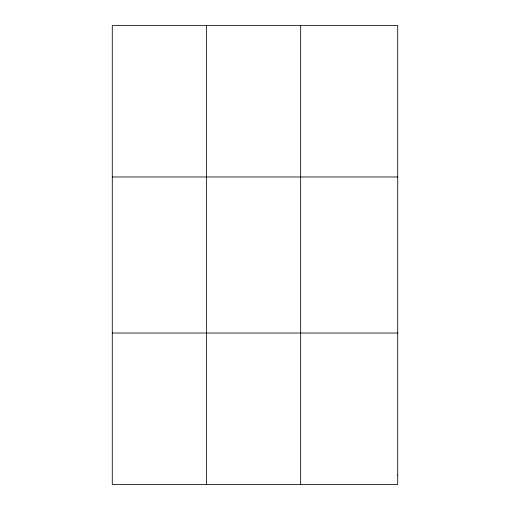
<?xml version="1.0" encoding="UTF-8"?>
<svg xmlns="http://www.w3.org/2000/svg" width="510" height="510" viewBox="0 0 510 510"><rect width="100%" height="100%" fill="white"/><g stroke="black" fill="none" stroke-linecap="round" stroke-linejoin="round"><path stroke-width="0.76" d="M206.473 25.5L206.473 484.5M300.67 25.5L300.67 484.5M112.283 176.97L397.717 176.97M112.283 333.03L397.717 333.03M397.717 475.033L397.717 484.5L112.283 484.5L112.283 25.5L397.717 25.5L397.717 475.033"/></g></svg>
